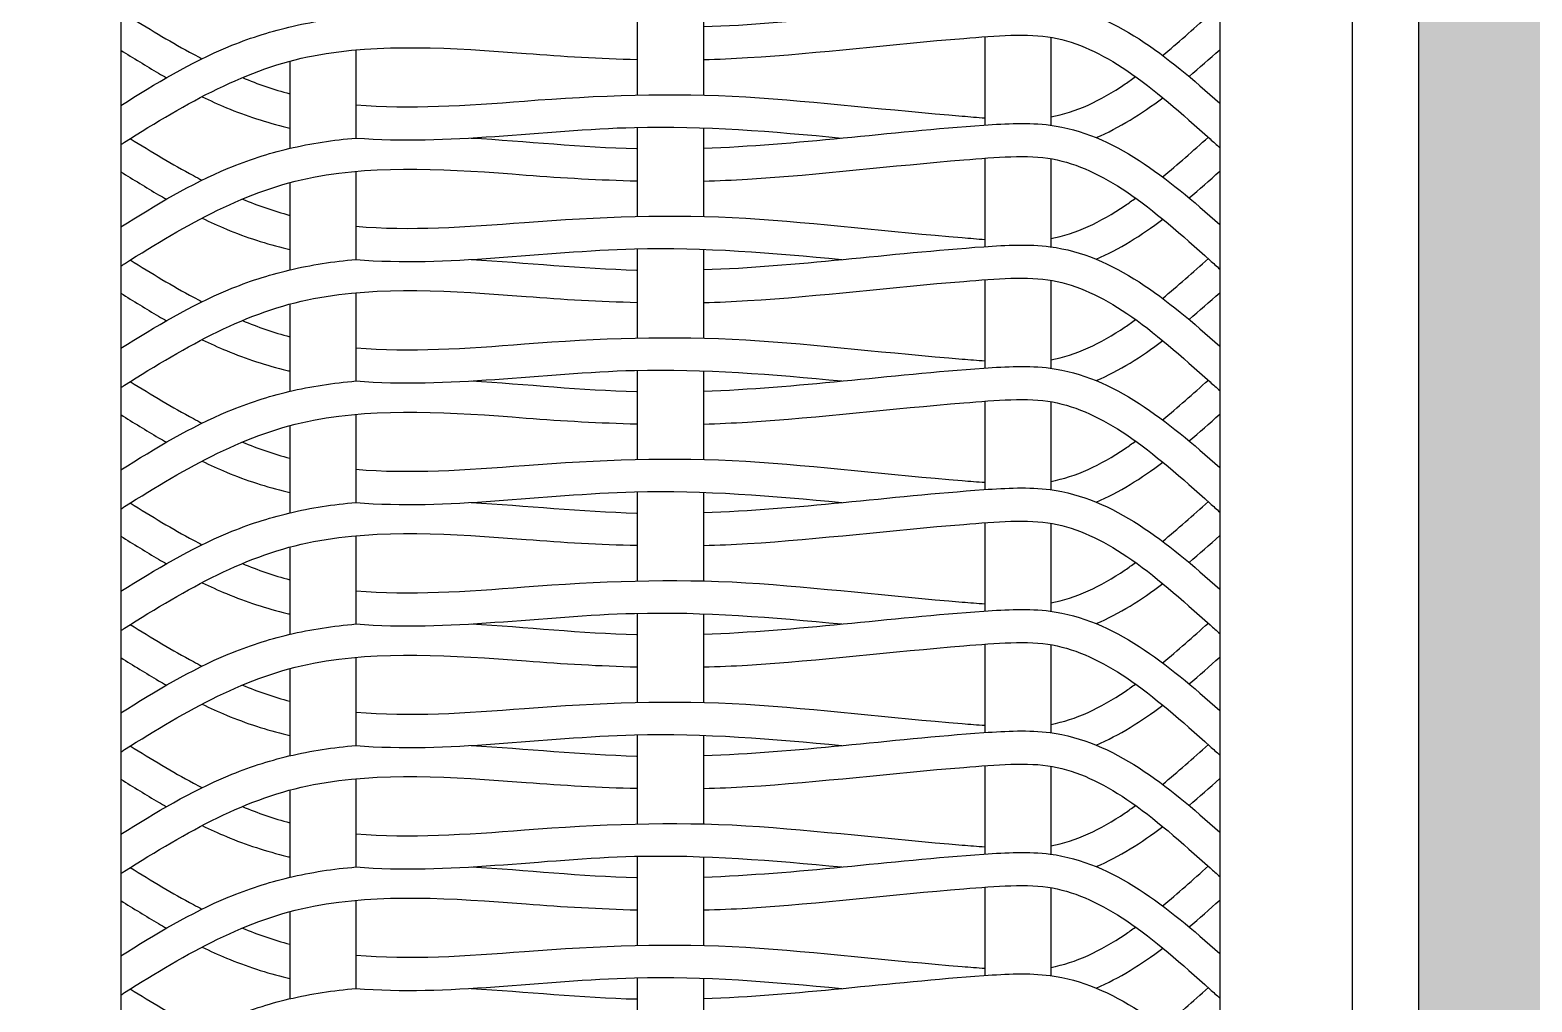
# Model space of a CAD drawing. Header units: millimetres. Extents: x 3409 to 3822, y 896 to 1108.
# Drawn here: x 3450.971 to 3452.105, y 1035.644 to 1036.378 of the extents above; entities that cross this region are included whole.
import ezdxf

# ---------------------------------------------------------------- set-up
doc = ezdxf.new("R2010")
doc.units = ezdxf.units.MM
doc.layers.add('a-epipla', color=8, linetype='Continuous')
doc.layers.add('toixoi_provolh', color=150, linetype='Continuous')

msp = doc.modelspace()

# ---------------------------------------------------------------- hatches: boundary and pattern name
at = {"layer": 'toixoi_provolh', "true_color": 0xa7a8aa}
h = msp.add_hatch(color=253, dxfattribs=at)
h.dxf.hatch_style = 1
h.paths.add_polyline_path([(3452.0192, 1038.0776), (3449.0192, 1038.0776), (3449.0192, 1037.6776), (3452.0192, 1037.6776)])
h.paths.add_polyline_path([(3449.0192, 1038.0776), (3448.6192, 1038.0776), (3448.6192, 1035.0776), (3449.0192, 1035.0776)])
h.paths.add_polyline_path([(3455.4192, 1038.0776), (3452.4192, 1038.0776), (3452.4192, 1037.6776), (3455.4192, 1037.6776)])
h.paths.add_polyline_path([(3452.4192, 1038.0776), (3452.0192, 1038.0776), (3452.0192, 1037.6776), (3452.0192, 1035.0776), (3452.4192, 1035.0776)])
h.paths.add_polyline_path([(3458.8192, 1038.0776), (3455.8192, 1038.0776), (3455.8192, 1037.6776), (3458.8192, 1037.6776)])
h.paths.add_polyline_path([(3455.8192, 1038.0776), (3455.4192, 1038.0776), (3455.4192, 1037.6776), (3455.4192, 1035.0776), (3455.8192, 1035.0776)])
h.paths.add_polyline_path([(3459.2192, 1038.0776), (3458.8192, 1038.0776), (3458.8192, 1037.6776), (3458.8192, 1035.0776), (3459.2192, 1035.0776)])

# ---------------------------------------------------------------- linework, layer by layer
at = {"layer": 'a-epipla'}
for p, q in [((3451.9692, 1037.6276), (3451.9692, 1035.1276)), ((3451.0392, 1037.5276), (3451.0392, 1035.0776)), ((3451.8692, 1037.5276), (3451.8692, 1035.0776)), ((3451.4292, 1036.3959), (3451.4292, 1036.3285)), ((3451.4792, 1036.3955), (3451.4792, 1036.3286)), ((3451.2167, 1036.3627), (3451.2167, 1036.296)), ((3451.6917, 1036.3726), (3451.6917, 1036.3058)), ((3451.7417, 1036.3722), (3451.7417, 1036.3057)), ((3451.1667, 1036.3541), (3451.1667, 1036.2883)), ((3451.4292, 1036.3042), (3451.4292, 1036.2368)), ((3451.4792, 1036.3037), (3451.4792, 1036.2368)), ((3451.2167, 1036.2709), (3451.2167, 1036.2043)), ((3451.6917, 1036.2808), (3451.6917, 1036.2141)), ((3451.7417, 1036.2804), (3451.7417, 1036.214)), ((3451.1667, 1036.2624), (3451.1667, 1036.1965)), ((3451.4292, 1036.2124), (3451.4292, 1036.1451)), ((3451.4792, 1036.212), (3451.4792, 1036.1451)), ((3451.6917, 1036.1891), (3451.6917, 1036.1224)), ((3451.7417, 1036.1887), (3451.7417, 1036.1222)), ((3451.1667, 1036.1706), (3451.1667, 1036.1048)), ((3451.2167, 1036.1792), (3451.2167, 1036.1126)), ((3451.4292, 1036.1207), (3451.4292, 1036.0533)), ((3451.4792, 1036.1203), (3451.4792, 1036.0533)), ((3451.6917, 1036.0973), (3451.6917, 1036.0306)), ((3451.7417, 1036.0969), (3451.7417, 1036.0305)), ((3451.1667, 1036.0789), (3451.1667, 1036.013)), ((3451.2167, 1036.0874), (3451.2167, 1036.0208)), ((3451.4292, 1036.0289), (3451.4292, 1035.9616)), ((3451.4792, 1036.0285), (3451.4792, 1035.9616)), ((3451.6917, 1036.0056), (3451.6917, 1035.9389)), ((3451.7417, 1036.0052), (3451.7417, 1035.9387)), ((3451.1667, 1035.9872), (3451.1667, 1035.9213)), ((3451.2167, 1035.9957), (3451.2167, 1035.9291)), ((3451.4292, 1035.9372), (3451.4292, 1035.8698)), ((3451.4792, 1035.9368), (3451.4792, 1035.8698)), ((3451.6917, 1035.9139), (3451.6917, 1035.8471)), ((3451.7417, 1035.9135), (3451.7417, 1035.847)), ((3451.2167, 1035.904), (3451.2167, 1035.8373)), ((3451.1667, 1035.8954), (3451.1667, 1035.8295)), ((3451.4292, 1035.8454), (3451.4292, 1035.7781)), ((3451.4792, 1035.845), (3451.4792, 1035.7781)), ((3451.6917, 1035.8221), (3451.6917, 1035.7554)), ((3451.7417, 1035.8217), (3451.7417, 1035.7553)), ((3451.2167, 1035.8122), (3451.2167, 1035.7456)), ((3451.1667, 1035.8037), (3451.1667, 1035.7378)), ((3451.4292, 1035.7537), (3451.4292, 1035.6863)), ((3451.4792, 1035.7533), (3451.4792, 1035.6864)), ((3451.6917, 1035.7304), (3451.6917, 1035.6636)), ((3451.7417, 1035.73), (3451.7417, 1035.6635)), ((3451.2167, 1035.7205), (3451.2167, 1035.6538)), ((3451.1667, 1035.7119), (3451.1667, 1035.6461)), ((3451.4292, 1035.6619), (3451.4292, 1035.5946)), ((3451.4792, 1035.6615), (3451.4792, 1035.5946))]:
    msp.add_line(p, q, dxfattribs=at)
for points, knots in [([(3451.4792, 1036.3802), (3451.5496, 1036.3826), (3451.6357, 1036.3948), (3451.7756, 1036.4024), (3451.8294, 1036.3578), (3451.8692, 1036.3224)], [0.4662693, 0.4662693, 0.4662693, 0.4662693, 0.6786549, 0.7286549, 0.877812, 0.877812, 0.877812, 0.877812]), ([(3451.0392, 1036.3207), (3451.0654, 1036.3372), (3451.1056, 1036.3615), (3451.167, 1036.3815), (3451.1997, 1036.3864), (3451.2167, 1036.3878)], [0.0125232, 0.0125232, 0.0125232, 0.0125232, 0.1049264, 0.1530593, 0.2047826, 0.2047826, 0.2047826, 0.2047826]), ([(3451.0463, 1036.3874), (3451.0623, 1036.3774), (3451.0781, 1036.3679), (3451.0939, 1036.3594), (3451.0961, 1036.3583), (3451.0983, 1036.3571), (3451.1004, 1036.356)], [0.00678697, 0.00678697, 0.00678697, 0.00678697, 0.06344334, 0.06344334, 0.06344334, 0.07121295, 0.07121295, 0.07121295, 0.07121295]), ([(3451.4792, 1036.3554), (3451.4904, 1036.3556), (3451.5015, 1036.3561), (3451.5677, 1036.3602), (3451.6217, 1036.367), (3451.7003, 1036.3733), (3451.724, 1036.3754), (3451.7617, 1036.3685), (3451.7801, 1036.3597), (3451.8196, 1036.3332), (3451.8404, 1036.3147), (3451.8619, 1036.2954), (3451.8643, 1036.2932), (3451.8667, 1036.291), (3451.8692, 1036.2888)], [0.4655013, 0.4655013, 0.4655013, 0.4655013, 0.498274, 0.498274, 0.6616991, 0.6616991, 0.7352337, 0.7352337, 0.8087683, 0.8087683, 0.8895351, 0.8895351, 0.8895351, 0.8986667, 0.8986667, 0.8986667, 0.8986667]), ([(3451.0392, 1036.2912), (3451.0401, 1036.2917), (3451.041, 1036.2923), (3451.0419, 1036.2929), (3451.0893, 1036.3229), (3451.1345, 1036.3487), (3451.2349, 1036.3678), (3451.289, 1036.3643), (3451.3729, 1036.3578), (3451.401, 1036.3561), (3451.4292, 1036.3554)], [-0.0032083, -0.0032083, -0.0032083, -0.0032083, 0, 0, 0, 0.1674245, 0.1674245, 0.3348489, 0.3348489, 0.4168796, 0.4168796, 0.4168796, 0.4168796]), ([(3451.0392, 1036.3624), (3451.0486, 1036.3565), (3451.0581, 1036.3506), (3451.0677, 1036.345), (3451.0697, 1036.3438), (3451.0716, 1036.3427), (3451.0736, 1036.3416)], [0.01406967, 0.01406967, 0.01406967, 0.01406967, 0.04740122, 0.04740122, 0.04740122, 0.05413463, 0.05413463, 0.05413463, 0.05413463]), ([(3451.7417, 1036.312), (3451.7605, 1036.3155), (3451.7789, 1036.3242), (3451.8003, 1036.3387), (3451.8029, 1036.3405), (3451.8056, 1036.3425)], [0.73539871, 0.73539871, 0.73539871, 0.73539871, 0.80876826, 0.80876826, 0.81911219, 0.81911219, 0.81911219, 0.81911219]), ([(3451.1005, 1036.3273), (3451.1066, 1036.3244), (3451.1273, 1036.3149), (3451.1498, 1036.3076), (3451.166, 1036.3038), (3451.1667, 1036.3036)], [0.08463791, 0.08463791, 0.08463791, 0.08463791, 0.10492637, 0.15305927, 0.15507122, 0.15507122, 0.15507122, 0.15507122]), ([(3451.2167, 1036.3212), (3451.2572, 1036.3177), (3451.2999, 1036.3206), (3451.3989, 1036.3283), (3451.4561, 1036.3306), (3451.5663, 1036.3237), (3451.6204, 1036.317), (3451.6804, 1036.3122), (3451.6861, 1036.3117), (3451.6917, 1036.3113)], [0.2038605, 0.2038605, 0.2038605, 0.2038605, 0.3348489, 0.3348489, 0.498274, 0.498274, 0.6616991, 0.6616991, 0.6790294, 0.6790294, 0.6790294, 0.6790294]), ([(3451.2167, 1036.2961), (3451.2858, 1036.2905), (3451.4108, 1036.3112), (3451.5316, 1036.3011), (3451.5838, 1036.296)], [0.2060573, 0.2060573, 0.2060573, 0.2060573, 0.4155593, 0.5729024, 0.5729024, 0.5729024, 0.5729024]), ([(3451.4792, 1036.2884), (3451.5496, 1036.2909), (3451.6357, 1036.3031), (3451.7756, 1036.3107), (3451.8294, 1036.2661), (3451.8692, 1036.2307)], [0.4662693, 0.4662693, 0.4662693, 0.4662693, 0.6786549, 0.7286549, 0.877812, 0.877812, 0.877812, 0.877812]), ([(3451.0392, 1036.229), (3451.0654, 1036.2455), (3451.1056, 1036.2698), (3451.167, 1036.2898), (3451.1997, 1036.2946), (3451.2167, 1036.2961)], [0.0125232, 0.0125232, 0.0125232, 0.0125232, 0.1049264, 0.1530593, 0.2047826, 0.2047826, 0.2047826, 0.2047826]), ([(3451.0463, 1036.2957), (3451.0623, 1036.2857), (3451.0781, 1036.2762), (3451.0939, 1036.2677), (3451.0961, 1036.2665), (3451.0983, 1036.2654), (3451.1004, 1036.2642)], [0.00678697, 0.00678697, 0.00678697, 0.00678697, 0.06344334, 0.06344334, 0.06344334, 0.07121295, 0.07121295, 0.07121295, 0.07121295]), ([(3451.3037, 1036.2961), (3451.3453, 1036.2937), (3451.3874, 1036.2891), (3451.429, 1036.2881), (3451.4292, 1036.2881)], [0.2917847, 0.2917847, 0.2917847, 0.2917847, 0.4155593, 0.4161946, 0.4161946, 0.4161946, 0.4161946]), ([(3451.4792, 1036.2636), (3451.4904, 1036.2639), (3451.5015, 1036.2643), (3451.5677, 1036.2685), (3451.6217, 1036.2752), (3451.7003, 1036.2816), (3451.724, 1036.2837), (3451.7617, 1036.2768), (3451.7801, 1036.268), (3451.8196, 1036.2414), (3451.8404, 1036.2229), (3451.8619, 1036.2037), (3451.8643, 1036.2015), (3451.8667, 1036.1993), (3451.8692, 1036.1971)], [0.4655013, 0.4655013, 0.4655013, 0.4655013, 0.498274, 0.498274, 0.6616991, 0.6616991, 0.7352337, 0.7352337, 0.8087683, 0.8087683, 0.8895351, 0.8895351, 0.8895351, 0.8986667, 0.8986667, 0.8986667, 0.8986667]), ([(3451.0392, 1036.1994), (3451.0401, 1036.2), (3451.041, 1036.2006), (3451.0419, 1036.2012), (3451.0893, 1036.2311), (3451.1345, 1036.257), (3451.2349, 1036.2761), (3451.289, 1036.2725), (3451.3729, 1036.266), (3451.401, 1036.2644), (3451.4292, 1036.2637)], [-0.0032083, -0.0032083, -0.0032083, -0.0032083, 0, 0, 0, 0.1674245, 0.1674245, 0.3348489, 0.3348489, 0.4168796, 0.4168796, 0.4168796, 0.4168796]), ([(3451.0392, 1036.2706), (3451.0486, 1036.2647), (3451.0581, 1036.2588), (3451.0677, 1036.2532), (3451.0697, 1036.2521), (3451.0716, 1036.251), (3451.0736, 1036.2499)], [0.01406967, 0.01406967, 0.01406967, 0.01406967, 0.04740122, 0.04740122, 0.04740122, 0.05413463, 0.05413463, 0.05413463, 0.05413463]), ([(3451.7417, 1036.2203), (3451.7605, 1036.2237), (3451.7789, 1036.2325), (3451.8003, 1036.2469), (3451.8029, 1036.2488), (3451.8056, 1036.2507)], [0.73539871, 0.73539871, 0.73539871, 0.73539871, 0.80876826, 0.80876826, 0.81911219, 0.81911219, 0.81911219, 0.81911219]), ([(3451.2167, 1036.2294), (3451.2572, 1036.226), (3451.2999, 1036.2289), (3451.3989, 1036.2366), (3451.4561, 1036.2389), (3451.5663, 1036.232), (3451.6204, 1036.2253), (3451.6804, 1036.2204), (3451.6861, 1036.2199), (3451.6917, 1036.2195)], [0.2038605, 0.2038605, 0.2038605, 0.2038605, 0.3348489, 0.3348489, 0.498274, 0.498274, 0.6616991, 0.6616991, 0.6790294, 0.6790294, 0.6790294, 0.6790294]), ([(3451.1005, 1036.2356), (3451.1066, 1036.2326), (3451.1273, 1036.2232), (3451.1498, 1036.2159), (3451.166, 1036.2121), (3451.1667, 1036.2119)], [0.08463791, 0.08463791, 0.08463791, 0.08463791, 0.10492637, 0.15305927, 0.15507122, 0.15507122, 0.15507122, 0.15507122]), ([(3451.4792, 1036.1967), (3451.5496, 1036.1991), (3451.6357, 1036.2113), (3451.7756, 1036.2189), (3451.8294, 1036.1743), (3451.8692, 1036.1389)], [0.4662693, 0.4662693, 0.4662693, 0.4662693, 0.6786549, 0.7286549, 0.877812, 0.877812, 0.877812, 0.877812]), ([(3451.0392, 1036.1373), (3451.0654, 1036.1537), (3451.1056, 1036.178), (3451.167, 1036.198), (3451.1997, 1036.2029), (3451.2167, 1036.2043)], [0.0125232, 0.0125232, 0.0125232, 0.0125232, 0.1049264, 0.1530593, 0.2047826, 0.2047826, 0.2047826, 0.2047826]), ([(3451.0463, 1036.204), (3451.0623, 1036.1939), (3451.0781, 1036.1844), (3451.0939, 1036.1759), (3451.0961, 1036.1748), (3451.0983, 1036.1736), (3451.1004, 1036.1725)], [0.00678697, 0.00678697, 0.00678697, 0.00678697, 0.06344334, 0.06344334, 0.06344334, 0.07121295, 0.07121295, 0.07121295, 0.07121295]), ([(3451.2167, 1036.2043), (3451.2858, 1036.1987), (3451.4108, 1036.2195), (3451.5316, 1036.2094), (3451.5838, 1036.2043)], [0.2060573, 0.2060573, 0.2060573, 0.2060573, 0.4155593, 0.5729024, 0.5729024, 0.5729024, 0.5729024]), ([(3451.3037, 1036.2044), (3451.3453, 1036.202), (3451.3874, 1036.1974), (3451.429, 1036.1964), (3451.4292, 1036.1964)], [0.2917847, 0.2917847, 0.2917847, 0.2917847, 0.4155593, 0.4161946, 0.4161946, 0.4161946, 0.4161946]), ([(3451.4792, 1036.1719), (3451.4904, 1036.1721), (3451.5015, 1036.1726), (3451.5677, 1036.1767), (3451.6217, 1036.1835), (3451.7003, 1036.1898), (3451.724, 1036.1919), (3451.7617, 1036.185), (3451.7801, 1036.1763), (3451.8196, 1036.1497), (3451.8404, 1036.1312), (3451.8619, 1036.1119), (3451.8643, 1036.1097), (3451.8667, 1036.1076), (3451.8692, 1036.1054)], [0.4655013, 0.4655013, 0.4655013, 0.4655013, 0.498274, 0.498274, 0.6616991, 0.6616991, 0.7352337, 0.7352337, 0.8087683, 0.8087683, 0.8895351, 0.8895351, 0.8895351, 0.8986667, 0.8986667, 0.8986667, 0.8986667]), ([(3451.0392, 1036.1077), (3451.0401, 1036.1083), (3451.041, 1036.1088), (3451.0419, 1036.1094), (3451.0893, 1036.1394), (3451.1345, 1036.1653), (3451.2349, 1036.1844), (3451.289, 1036.1808), (3451.3729, 1036.1743), (3451.401, 1036.1726), (3451.4292, 1036.172)], [-0.0032083, -0.0032083, -0.0032083, -0.0032083, 0, 0, 0, 0.1674245, 0.1674245, 0.3348489, 0.3348489, 0.4168796, 0.4168796, 0.4168796, 0.4168796]), ([(3451.0392, 1036.1789), (3451.0486, 1036.173), (3451.0581, 1036.1671), (3451.0677, 1036.1615), (3451.0697, 1036.1604), (3451.0716, 1036.1592), (3451.0736, 1036.1581)], [0.01406967, 0.01406967, 0.01406967, 0.01406967, 0.04740122, 0.04740122, 0.04740122, 0.05413463, 0.05413463, 0.05413463, 0.05413463]), ([(3451.7417, 1036.1285), (3451.7605, 1036.132), (3451.7789, 1036.1408), (3451.8003, 1036.1552), (3451.8029, 1036.157), (3451.8056, 1036.159)], [0.73539871, 0.73539871, 0.73539871, 0.73539871, 0.80876826, 0.80876826, 0.81911219, 0.81911219, 0.81911219, 0.81911219]), ([(3451.2167, 1036.1377), (3451.2572, 1036.1342), (3451.2999, 1036.1372), (3451.3989, 1036.1448), (3451.4561, 1036.1471), (3451.5663, 1036.1402), (3451.6204, 1036.1335), (3451.6804, 1036.1287), (3451.6861, 1036.1282), (3451.6917, 1036.1278)], [0.2038605, 0.2038605, 0.2038605, 0.2038605, 0.3348489, 0.3348489, 0.498274, 0.498274, 0.6616991, 0.6616991, 0.6790294, 0.6790294, 0.6790294, 0.6790294]), ([(3451.1005, 1036.1438), (3451.1066, 1036.1409), (3451.1273, 1036.1315), (3451.1498, 1036.1241), (3451.166, 1036.1203), (3451.1667, 1036.1202)], [0.08463791, 0.08463791, 0.08463791, 0.08463791, 0.10492637, 0.15305927, 0.15507122, 0.15507122, 0.15507122, 0.15507122]), ([(3451.4792, 1036.1049), (3451.5496, 1036.1074), (3451.6357, 1036.1196), (3451.7756, 1036.1272), (3451.8294, 1036.0826), (3451.8692, 1036.0472)], [0.4662693, 0.4662693, 0.4662693, 0.4662693, 0.6786549, 0.7286549, 0.877812, 0.877812, 0.877812, 0.877812]), ([(3451.0392, 1036.0455), (3451.0654, 1036.062), (3451.1056, 1036.0863), (3451.167, 1036.1063), (3451.1997, 1036.1111), (3451.2167, 1036.1126)], [0.0125232, 0.0125232, 0.0125232, 0.0125232, 0.1049264, 0.1530593, 0.2047826, 0.2047826, 0.2047826, 0.2047826]), ([(3451.0463, 1036.1122), (3451.0623, 1036.1022), (3451.0781, 1036.0927), (3451.0939, 1036.0842), (3451.0961, 1036.083), (3451.0983, 1036.0819), (3451.1004, 1036.0808)], [0.00678697, 0.00678697, 0.00678697, 0.00678697, 0.06344334, 0.06344334, 0.06344334, 0.07121295, 0.07121295, 0.07121295, 0.07121295]), ([(3451.2167, 1036.1126), (3451.2858, 1036.107), (3451.4108, 1036.1277), (3451.5316, 1036.1176), (3451.5838, 1036.1126)], [0.2060573, 0.2060573, 0.2060573, 0.2060573, 0.4155593, 0.5729024, 0.5729024, 0.5729024, 0.5729024]), ([(3451.3037, 1036.1127), (3451.3453, 1036.1102), (3451.3874, 1036.1057), (3451.429, 1036.1046), (3451.4292, 1036.1046)], [0.2917847, 0.2917847, 0.2917847, 0.2917847, 0.4155593, 0.4161946, 0.4161946, 0.4161946, 0.4161946]), ([(3451.0392, 1036.0159), (3451.0401, 1036.0165), (3451.041, 1036.0171), (3451.0419, 1036.0177), (3451.0893, 1036.0476), (3451.1345, 1036.0735), (3451.2349, 1036.0926), (3451.289, 1036.089), (3451.3729, 1036.0825), (3451.401, 1036.0809), (3451.4292, 1036.0802)], [-0.0032083, -0.0032083, -0.0032083, -0.0032083, 0, 0, 0, 0.1674245, 0.1674245, 0.3348489, 0.3348489, 0.4168796, 0.4168796, 0.4168796, 0.4168796]), ([(3451.4792, 1036.0801), (3451.4904, 1036.0804), (3451.5015, 1036.0809), (3451.5677, 1036.085), (3451.6217, 1036.0917), (3451.7003, 1036.0981), (3451.724, 1036.1002), (3451.7617, 1036.0933), (3451.7801, 1036.0845), (3451.8196, 1036.0579), (3451.8404, 1036.0394), (3451.8619, 1036.0202), (3451.8643, 1036.018), (3451.8667, 1036.0158), (3451.8692, 1036.0136)], [0.4655013, 0.4655013, 0.4655013, 0.4655013, 0.498274, 0.498274, 0.6616991, 0.6616991, 0.7352337, 0.7352337, 0.8087683, 0.8087683, 0.8895351, 0.8895351, 0.8895351, 0.8986667, 0.8986667, 0.8986667, 0.8986667]), ([(3451.0392, 1036.0872), (3451.0486, 1036.0812), (3451.0581, 1036.0754), (3451.0677, 1036.0697), (3451.0697, 1036.0686), (3451.0716, 1036.0675), (3451.0736, 1036.0664)], [0.01406967, 0.01406967, 0.01406967, 0.01406967, 0.04740122, 0.04740122, 0.04740122, 0.05413463, 0.05413463, 0.05413463, 0.05413463]), ([(3451.7417, 1036.0368), (3451.7605, 1036.0403), (3451.7789, 1036.049), (3451.8003, 1036.0634), (3451.8029, 1036.0653), (3451.8056, 1036.0672)], [0.73539871, 0.73539871, 0.73539871, 0.73539871, 0.80876826, 0.80876826, 0.81911219, 0.81911219, 0.81911219, 0.81911219]), ([(3451.2167, 1036.0459), (3451.2572, 1036.0425), (3451.2999, 1036.0454), (3451.3989, 1036.0531), (3451.4561, 1036.0554), (3451.5663, 1036.0485), (3451.6204, 1036.0418), (3451.6804, 1036.0369), (3451.6861, 1036.0365), (3451.6917, 1036.0361)], [0.2038605, 0.2038605, 0.2038605, 0.2038605, 0.3348489, 0.3348489, 0.498274, 0.498274, 0.6616991, 0.6616991, 0.6790294, 0.6790294, 0.6790294, 0.6790294]), ([(3451.1005, 1036.0521), (3451.1066, 1036.0491), (3451.1273, 1036.0397), (3451.1498, 1036.0324), (3451.166, 1036.0286), (3451.1667, 1036.0284)], [0.08463791, 0.08463791, 0.08463791, 0.08463791, 0.10492637, 0.15305927, 0.15507122, 0.15507122, 0.15507122, 0.15507122]), ([(3451.4792, 1036.0132), (3451.5496, 1036.0156), (3451.6357, 1036.0278), (3451.7756, 1036.0355), (3451.8294, 1035.9908), (3451.8692, 1035.9554)], [0.4662693, 0.4662693, 0.4662693, 0.4662693, 0.6786549, 0.7286549, 0.877812, 0.877812, 0.877812, 0.877812]), ([(3451.2167, 1036.0208), (3451.2858, 1036.0152), (3451.4108, 1036.036), (3451.5316, 1036.0259), (3451.5838, 1036.0208)], [0.2060573, 0.2060573, 0.2060573, 0.2060573, 0.4155593, 0.5729024, 0.5729024, 0.5729024, 0.5729024]), ([(3451.0392, 1035.9538), (3451.0654, 1035.9702), (3451.1056, 1035.9945), (3451.167, 1036.0145), (3451.1997, 1036.0194), (3451.2167, 1036.0208)], [0.0125232, 0.0125232, 0.0125232, 0.0125232, 0.1049264, 0.1530593, 0.2047826, 0.2047826, 0.2047826, 0.2047826]), ([(3451.0463, 1036.0205), (3451.0623, 1036.0104), (3451.0781, 1036.0009), (3451.0939, 1035.9924), (3451.0961, 1035.9913), (3451.0983, 1035.9901), (3451.1004, 1035.989)], [0.00678697, 0.00678697, 0.00678697, 0.00678697, 0.06344334, 0.06344334, 0.06344334, 0.07121295, 0.07121295, 0.07121295, 0.07121295]), ([(3451.3037, 1036.0209), (3451.3453, 1036.0185), (3451.3874, 1036.0139), (3451.429, 1036.0129), (3451.4292, 1036.0129)], [0.2917847, 0.2917847, 0.2917847, 0.2917847, 0.4155593, 0.4161946, 0.4161946, 0.4161946, 0.4161946]), ([(3451.0392, 1035.9242), (3451.0401, 1035.9248), (3451.041, 1035.9253), (3451.0419, 1035.9259), (3451.0893, 1035.9559), (3451.1345, 1035.9818), (3451.2349, 1036.0009), (3451.289, 1035.9973), (3451.3729, 1035.9908), (3451.401, 1035.9891), (3451.4292, 1035.9885)], [-0.0032083, -0.0032083, -0.0032083, -0.0032083, 0, 0, 0, 0.1674245, 0.1674245, 0.3348489, 0.3348489, 0.4168796, 0.4168796, 0.4168796, 0.4168796]), ([(3451.4792, 1035.9884), (3451.4904, 1035.9887), (3451.5015, 1035.9891), (3451.5677, 1035.9933), (3451.6217, 1036), (3451.7003, 1036.0063), (3451.724, 1036.0084), (3451.7617, 1036.0015), (3451.7801, 1035.9928), (3451.8196, 1035.9662), (3451.8404, 1035.9477), (3451.8619, 1035.9284), (3451.8643, 1035.9263), (3451.8667, 1035.9241), (3451.8692, 1035.9219)], [0.4655013, 0.4655013, 0.4655013, 0.4655013, 0.498274, 0.498274, 0.6616991, 0.6616991, 0.7352337, 0.7352337, 0.8087683, 0.8087683, 0.8895351, 0.8895351, 0.8895351, 0.8986667, 0.8986667, 0.8986667, 0.8986667]), ([(3451.0392, 1035.9954), (3451.0486, 1035.9895), (3451.0581, 1035.9836), (3451.0677, 1035.978), (3451.0697, 1035.9769), (3451.0716, 1035.9757), (3451.0736, 1035.9746)], [0.01406967, 0.01406967, 0.01406967, 0.01406967, 0.04740122, 0.04740122, 0.04740122, 0.05413463, 0.05413463, 0.05413463, 0.05413463]), ([(3451.7417, 1035.945), (3451.7605, 1035.9485), (3451.7789, 1035.9573), (3451.8003, 1035.9717), (3451.8029, 1035.9736), (3451.8056, 1035.9755)], [0.73539871, 0.73539871, 0.73539871, 0.73539871, 0.80876826, 0.80876826, 0.81911219, 0.81911219, 0.81911219, 0.81911219]), ([(3451.1005, 1035.9603), (3451.1066, 1035.9574), (3451.1273, 1035.948), (3451.1498, 1035.9406), (3451.166, 1035.9368), (3451.1667, 1035.9367)], [0.08463791, 0.08463791, 0.08463791, 0.08463791, 0.10492637, 0.15305927, 0.15507122, 0.15507122, 0.15507122, 0.15507122]), ([(3451.2167, 1035.9542), (3451.2572, 1035.9507), (3451.2999, 1035.9537), (3451.3989, 1035.9613), (3451.4561, 1035.9637), (3451.5663, 1035.9568), (3451.6204, 1035.95), (3451.6804, 1035.9452), (3451.6861, 1035.9447), (3451.6917, 1035.9443)], [0.2038605, 0.2038605, 0.2038605, 0.2038605, 0.3348489, 0.3348489, 0.498274, 0.498274, 0.6616991, 0.6616991, 0.6790294, 0.6790294, 0.6790294, 0.6790294]), ([(3451.2167, 1035.9291), (3451.2858, 1035.9235), (3451.4108, 1035.9443), (3451.5316, 1035.9341), (3451.5838, 1035.9291)], [0.2060573, 0.2060573, 0.2060573, 0.2060573, 0.4155593, 0.5729024, 0.5729024, 0.5729024, 0.5729024]), ([(3451.4792, 1035.9214), (3451.5496, 1035.9239), (3451.6357, 1035.9361), (3451.7756, 1035.9437), (3451.8294, 1035.8991), (3451.8692, 1035.8637)], [0.4662693, 0.4662693, 0.4662693, 0.4662693, 0.6786549, 0.7286549, 0.877812, 0.877812, 0.877812, 0.877812]), ([(3451.0392, 1035.862), (3451.0654, 1035.8785), (3451.1056, 1035.9028), (3451.167, 1035.9228), (3451.1997, 1035.9276), (3451.2167, 1035.9291)], [0.0125232, 0.0125232, 0.0125232, 0.0125232, 0.1049264, 0.1530593, 0.2047826, 0.2047826, 0.2047826, 0.2047826]), ([(3451.0463, 1035.9287), (3451.0623, 1035.9187), (3451.0781, 1035.9092), (3451.0939, 1035.9007), (3451.0961, 1035.8995), (3451.0983, 1035.8984), (3451.1004, 1035.8973)], [0.00678697, 0.00678697, 0.00678697, 0.00678697, 0.06344334, 0.06344334, 0.06344334, 0.07121295, 0.07121295, 0.07121295, 0.07121295]), ([(3451.3037, 1035.9292), (3451.3453, 1035.9268), (3451.3874, 1035.9222), (3451.429, 1035.9211), (3451.4292, 1035.9211)], [0.2917847, 0.2917847, 0.2917847, 0.2917847, 0.4155593, 0.4161946, 0.4161946, 0.4161946, 0.4161946]), ([(3451.0392, 1035.8325), (3451.0401, 1035.833), (3451.041, 1035.8336), (3451.0419, 1035.8342), (3451.0893, 1035.8641), (3451.1345, 1035.89), (3451.2349, 1035.9091), (3451.289, 1035.9055), (3451.3729, 1035.8991), (3451.401, 1035.8974), (3451.4292, 1035.8967)], [-0.0032083, -0.0032083, -0.0032083, -0.0032083, 0, 0, 0, 0.1674245, 0.1674245, 0.3348489, 0.3348489, 0.4168796, 0.4168796, 0.4168796, 0.4168796]), ([(3451.4792, 1035.8967), (3451.4904, 1035.8969), (3451.5015, 1035.8974), (3451.5677, 1035.9015), (3451.6217, 1035.9082), (3451.7003, 1035.9146), (3451.724, 1035.9167), (3451.7617, 1035.9098), (3451.7801, 1035.901), (3451.8196, 1035.8744), (3451.8404, 1035.8559), (3451.8619, 1035.8367), (3451.8643, 1035.8345), (3451.8667, 1035.8323), (3451.8692, 1035.8301)], [0.4655013, 0.4655013, 0.4655013, 0.4655013, 0.498274, 0.498274, 0.6616991, 0.6616991, 0.7352337, 0.7352337, 0.8087683, 0.8087683, 0.8895351, 0.8895351, 0.8895351, 0.8986667, 0.8986667, 0.8986667, 0.8986667]), ([(3451.0392, 1035.9037), (3451.0486, 1035.8977), (3451.0581, 1035.8919), (3451.0677, 1035.8863), (3451.0697, 1035.8851), (3451.0716, 1035.884), (3451.0736, 1035.8829)], [0.01406967, 0.01406967, 0.01406967, 0.01406967, 0.04740122, 0.04740122, 0.04740122, 0.05413463, 0.05413463, 0.05413463, 0.05413463]), ([(3451.7417, 1035.8533), (3451.7605, 1035.8568), (3451.7789, 1035.8655), (3451.8003, 1035.88), (3451.8029, 1035.8818), (3451.8056, 1035.8837)], [0.73539871, 0.73539871, 0.73539871, 0.73539871, 0.80876826, 0.80876826, 0.81911219, 0.81911219, 0.81911219, 0.81911219]), ([(3451.1005, 1035.8686), (3451.1066, 1035.8656), (3451.1273, 1035.8562), (3451.1498, 1035.8489), (3451.166, 1035.8451), (3451.1667, 1035.8449)], [0.08463791, 0.08463791, 0.08463791, 0.08463791, 0.10492637, 0.15305927, 0.15507122, 0.15507122, 0.15507122, 0.15507122]), ([(3451.2167, 1035.8625), (3451.2572, 1035.859), (3451.2999, 1035.8619), (3451.3989, 1035.8696), (3451.4561, 1035.8719), (3451.5663, 1035.865), (3451.6204, 1035.8583), (3451.6804, 1035.8534), (3451.6861, 1035.853), (3451.6917, 1035.8526)], [0.2038605, 0.2038605, 0.2038605, 0.2038605, 0.3348489, 0.3348489, 0.498274, 0.498274, 0.6616991, 0.6616991, 0.6790294, 0.6790294, 0.6790294, 0.6790294]), ([(3451.2167, 1035.8373), (3451.2858, 1035.8317), (3451.4108, 1035.8525), (3451.5316, 1035.8424), (3451.5838, 1035.8373)], [0.2060573, 0.2060573, 0.2060573, 0.2060573, 0.4155593, 0.5729024, 0.5729024, 0.5729024, 0.5729024]), ([(3451.4792, 1035.8297), (3451.5496, 1035.8321), (3451.6357, 1035.8443), (3451.7756, 1035.852), (3451.8294, 1035.8073), (3451.8692, 1035.7719)], [0.4662693, 0.4662693, 0.4662693, 0.4662693, 0.6786549, 0.7286549, 0.877812, 0.877812, 0.877812, 0.877812]), ([(3451.0392, 1035.7703), (3451.0654, 1035.7868), (3451.1056, 1035.811), (3451.167, 1035.8311), (3451.1997, 1035.8359), (3451.2167, 1035.8373)], [0.0125232, 0.0125232, 0.0125232, 0.0125232, 0.1049264, 0.1530593, 0.2047826, 0.2047826, 0.2047826, 0.2047826]), ([(3451.0463, 1035.837), (3451.0623, 1035.827), (3451.0781, 1035.8175), (3451.0939, 1035.809), (3451.0961, 1035.8078), (3451.0983, 1035.8067), (3451.1004, 1035.8055)], [0.00678697, 0.00678697, 0.00678697, 0.00678697, 0.06344334, 0.06344334, 0.06344334, 0.07121295, 0.07121295, 0.07121295, 0.07121295]), ([(3451.3037, 1035.8374), (3451.3453, 1035.835), (3451.3874, 1035.8304), (3451.429, 1035.8294), (3451.4292, 1035.8294)], [0.2917847, 0.2917847, 0.2917847, 0.2917847, 0.4155593, 0.4161946, 0.4161946, 0.4161946, 0.4161946]), ([(3451.0392, 1035.7407), (3451.0401, 1035.7413), (3451.041, 1035.7419), (3451.0419, 1035.7424), (3451.0893, 1035.7724), (3451.1345, 1035.7983), (3451.2349, 1035.8174), (3451.289, 1035.8138), (3451.3729, 1035.8073), (3451.401, 1035.8057), (3451.4292, 1035.805)], [-0.0032083, -0.0032083, -0.0032083, -0.0032083, 0, 0, 0, 0.1674245, 0.1674245, 0.3348489, 0.3348489, 0.4168796, 0.4168796, 0.4168796, 0.4168796]), ([(3451.4792, 1035.8049), (3451.4904, 1035.8052), (3451.5015, 1035.8056), (3451.5677, 1035.8098), (3451.6217, 1035.8165), (3451.7003, 1035.8228), (3451.724, 1035.8249), (3451.7617, 1035.8181), (3451.7801, 1035.8093), (3451.8196, 1035.7827), (3451.8404, 1035.7642), (3451.8619, 1035.7449), (3451.8643, 1035.7428), (3451.8667, 1035.7406), (3451.8692, 1035.7384)], [0.4655013, 0.4655013, 0.4655013, 0.4655013, 0.498274, 0.498274, 0.6616991, 0.6616991, 0.7352337, 0.7352337, 0.8087683, 0.8087683, 0.8895351, 0.8895351, 0.8895351, 0.8986667, 0.8986667, 0.8986667, 0.8986667]), ([(3451.0392, 1035.8119), (3451.0486, 1035.806), (3451.0581, 1035.8001), (3451.0677, 1035.7945), (3451.0697, 1035.7934), (3451.0716, 1035.7923), (3451.0736, 1035.7911)], [0.01406967, 0.01406967, 0.01406967, 0.01406967, 0.04740122, 0.04740122, 0.04740122, 0.05413463, 0.05413463, 0.05413463, 0.05413463]), ([(3451.7417, 1035.7616), (3451.7605, 1035.765), (3451.7789, 1035.7738), (3451.8003, 1035.7882), (3451.8029, 1035.7901), (3451.8056, 1035.792)], [0.73539871, 0.73539871, 0.73539871, 0.73539871, 0.80876826, 0.80876826, 0.81911219, 0.81911219, 0.81911219, 0.81911219]), ([(3451.1005, 1035.7769), (3451.1066, 1035.7739), (3451.1273, 1035.7645), (3451.1498, 1035.7572), (3451.166, 1035.7533), (3451.1667, 1035.7532)], [0.08463791, 0.08463791, 0.08463791, 0.08463791, 0.10492637, 0.15305927, 0.15507122, 0.15507122, 0.15507122, 0.15507122]), ([(3451.2167, 1035.7707), (3451.2572, 1035.7673), (3451.2999, 1035.7702), (3451.3989, 1035.7778), (3451.4561, 1035.7802), (3451.5663, 1035.7733), (3451.6204, 1035.7665), (3451.6804, 1035.7617), (3451.6861, 1035.7612), (3451.6917, 1035.7608)], [0.2038605, 0.2038605, 0.2038605, 0.2038605, 0.3348489, 0.3348489, 0.498274, 0.498274, 0.6616991, 0.6616991, 0.6790294, 0.6790294, 0.6790294, 0.6790294]), ([(3451.2167, 1035.7456), (3451.2858, 1035.74), (3451.4108, 1035.7608), (3451.5316, 1035.7506), (3451.5838, 1035.7456)], [0.2060573, 0.2060573, 0.2060573, 0.2060573, 0.4155593, 0.5729024, 0.5729024, 0.5729024, 0.5729024]), ([(3451.4792, 1035.738), (3451.5496, 1035.7404), (3451.6357, 1035.7526), (3451.7756, 1035.7602), (3451.8294, 1035.7156), (3451.8692, 1035.6802)], [0.4662693, 0.4662693, 0.4662693, 0.4662693, 0.6786549, 0.7286549, 0.877812, 0.877812, 0.877812, 0.877812]), ([(3451.0392, 1035.6785), (3451.0654, 1035.695), (3451.1056, 1035.7193), (3451.167, 1035.7393), (3451.1997, 1035.7442), (3451.2167, 1035.7456)], [0.0125232, 0.0125232, 0.0125232, 0.0125232, 0.1049264, 0.1530593, 0.2047826, 0.2047826, 0.2047826, 0.2047826]), ([(3451.0463, 1035.7452), (3451.0623, 1035.7352), (3451.0781, 1035.7257), (3451.0939, 1035.7172), (3451.0961, 1035.7161), (3451.0983, 1035.7149), (3451.1004, 1035.7138)], [0.00678697, 0.00678697, 0.00678697, 0.00678697, 0.06344334, 0.06344334, 0.06344334, 0.07121295, 0.07121295, 0.07121295, 0.07121295]), ([(3451.3037, 1035.7457), (3451.3453, 1035.7433), (3451.3874, 1035.7387), (3451.429, 1035.7376), (3451.4292, 1035.7376)], [0.2917847, 0.2917847, 0.2917847, 0.2917847, 0.4155593, 0.4161946, 0.4161946, 0.4161946, 0.4161946]), ([(3451.4792, 1035.7132), (3451.4904, 1035.7134), (3451.5015, 1035.7139), (3451.5677, 1035.718), (3451.6217, 1035.7248), (3451.7003, 1035.7311), (3451.724, 1035.7332), (3451.7617, 1035.7263), (3451.7801, 1035.7175), (3451.8196, 1035.6909), (3451.8404, 1035.6725), (3451.8619, 1035.6532), (3451.8643, 1035.651), (3451.8667, 1035.6488), (3451.8692, 1035.6466)], [0.4655013, 0.4655013, 0.4655013, 0.4655013, 0.498274, 0.498274, 0.6616991, 0.6616991, 0.7352337, 0.7352337, 0.8087683, 0.8087683, 0.8895351, 0.8895351, 0.8895351, 0.8986667, 0.8986667, 0.8986667, 0.8986667]), ([(3451.0392, 1035.649), (3451.0401, 1035.6495), (3451.041, 1035.6501), (3451.0419, 1035.6507), (3451.0893, 1035.6807), (3451.1345, 1035.7065), (3451.2349, 1035.7256), (3451.289, 1035.7221), (3451.3729, 1035.7156), (3451.401, 1035.7139), (3451.4292, 1035.7132)], [-0.0032083, -0.0032083, -0.0032083, -0.0032083, 0, 0, 0, 0.1674245, 0.1674245, 0.3348489, 0.3348489, 0.4168796, 0.4168796, 0.4168796, 0.4168796]), ([(3451.0392, 1035.7202), (3451.0486, 1035.7143), (3451.0581, 1035.7084), (3451.0677, 1035.7028), (3451.0697, 1035.7016), (3451.0716, 1035.7005), (3451.0736, 1035.6994)], [0.01406967, 0.01406967, 0.01406967, 0.01406967, 0.04740122, 0.04740122, 0.04740122, 0.05413463, 0.05413463, 0.05413463, 0.05413463]), ([(3451.7417, 1035.6698), (3451.7605, 1035.6733), (3451.7789, 1035.682), (3451.8003, 1035.6965), (3451.8029, 1035.6983), (3451.8056, 1035.7002)], [0.73539871, 0.73539871, 0.73539871, 0.73539871, 0.80876826, 0.80876826, 0.81911219, 0.81911219, 0.81911219, 0.81911219]), ([(3451.1005, 1035.6851), (3451.1066, 1035.6822), (3451.1273, 1035.6727), (3451.1498, 1035.6654), (3451.166, 1035.6616), (3451.1667, 1035.6614)], [0.08463791, 0.08463791, 0.08463791, 0.08463791, 0.10492637, 0.15305927, 0.15507122, 0.15507122, 0.15507122, 0.15507122]), ([(3451.2167, 1035.679), (3451.2572, 1035.6755), (3451.2999, 1035.6784), (3451.3989, 1035.6861), (3451.4561, 1035.6884), (3451.5663, 1035.6815), (3451.6204, 1035.6748), (3451.6804, 1035.67), (3451.6861, 1035.6695), (3451.6917, 1035.6691)], [0.2038605, 0.2038605, 0.2038605, 0.2038605, 0.3348489, 0.3348489, 0.498274, 0.498274, 0.6616991, 0.6616991, 0.6790294, 0.6790294, 0.6790294, 0.6790294]), ([(3451.2167, 1035.6539), (3451.2858, 1035.6483), (3451.4108, 1035.669), (3451.5316, 1035.6589), (3451.5838, 1035.6538)], [0.2060573, 0.2060573, 0.2060573, 0.2060573, 0.4155593, 0.5729024, 0.5729024, 0.5729024, 0.5729024]), ([(3451.4792, 1035.6462), (3451.5496, 1035.6487), (3451.6357, 1035.6609), (3451.7756, 1035.6685), (3451.8294, 1035.6239), (3451.8692, 1035.5884)], [0.4662693, 0.4662693, 0.4662693, 0.4662693, 0.6786549, 0.7286549, 0.877812, 0.877812, 0.877812, 0.877812]), ([(3451.0392, 1035.5868), (3451.0654, 1035.6033), (3451.1056, 1035.6276), (3451.167, 1035.6476), (3451.1997, 1035.6524), (3451.2167, 1035.6538)], [0.0125232, 0.0125232, 0.0125232, 0.0125232, 0.1049264, 0.1530593, 0.2047826, 0.2047826, 0.2047826, 0.2047826]), ([(3451.0463, 1035.6535), (3451.0623, 1035.6435), (3451.0781, 1035.634), (3451.0939, 1035.6255), (3451.0961, 1035.6243), (3451.0983, 1035.6232), (3451.1004, 1035.622)], [0.00678697, 0.00678697, 0.00678697, 0.00678697, 0.06344334, 0.06344334, 0.06344334, 0.07121295, 0.07121295, 0.07121295, 0.07121295]), ([(3451.3037, 1035.6539), (3451.3453, 1035.6515), (3451.3874, 1035.6469), (3451.429, 1035.6459), (3451.4292, 1035.6459)], [0.2917847, 0.2917847, 0.2917847, 0.2917847, 0.4155593, 0.4161946, 0.4161946, 0.4161946, 0.4161946])]:
    msp.add_open_spline(points, degree=3, knots=knots, dxfattribs=at)
for points in [[(3451.826, 1036.3584), (3451.8374, 1036.3678), (3451.8489, 1036.3781), (3451.8606, 1036.3886)], [(3451.846, 1036.3425), (3451.8538, 1036.3491), (3451.8615, 1036.3559), (3451.8692, 1036.3627)], [(3451.1309, 1036.3417), (3451.1427, 1036.3368), (3451.1545, 1036.3327), (3451.1667, 1036.3295)], [(3451.7758, 1036.2964), (3451.7933, 1036.3038), (3451.8099, 1036.3143), (3451.8261, 1036.3265)], [(3451.826, 1036.2667), (3451.8374, 1036.2761), (3451.8489, 1036.2863), (3451.8606, 1036.2968)], [(3451.846, 1036.2508), (3451.8538, 1036.2573), (3451.8615, 1036.2641), (3451.8692, 1036.271)], [(3451.1309, 1036.25), (3451.1427, 1036.2451), (3451.1545, 1036.241), (3451.1667, 1036.2377)], [(3451.7758, 1036.2046), (3451.7933, 1036.212), (3451.8099, 1036.2226), (3451.8261, 1036.2348)], [(3451.826, 1036.175), (3451.8374, 1036.1844), (3451.8489, 1036.1946), (3451.8606, 1036.2051)], [(3451.846, 1036.159), (3451.8538, 1036.1656), (3451.8615, 1036.1724), (3451.8692, 1036.1792)], [(3451.1309, 1036.1582), (3451.1427, 1036.1534), (3451.1545, 1036.1492), (3451.1667, 1036.146)], [(3451.7758, 1036.1129), (3451.7933, 1036.1203), (3451.8099, 1036.1308), (3451.8261, 1036.1431)], [(3451.826, 1036.0832), (3451.8374, 1036.0926), (3451.8489, 1036.1029), (3451.8606, 1036.1133)], [(3451.846, 1036.0673), (3451.8538, 1036.0738), (3451.8615, 1036.0806), (3451.8692, 1036.0875)], [(3451.1309, 1036.0665), (3451.1427, 1036.0616), (3451.1545, 1036.0575), (3451.1667, 1036.0542)], [(3451.7758, 1036.0211), (3451.7933, 1036.0285), (3451.8099, 1036.0391), (3451.8261, 1036.0513)], [(3451.826, 1035.9915), (3451.8374, 1036.0009), (3451.8489, 1036.0111), (3451.8606, 1036.0216)], [(3451.846, 1035.9756), (3451.8538, 1035.9821), (3451.8615, 1035.9889), (3451.8692, 1035.9958)], [(3451.1309, 1035.9747), (3451.1427, 1035.9699), (3451.1545, 1035.9657), (3451.1667, 1035.9625)], [(3451.7758, 1035.9294), (3451.7933, 1035.9368), (3451.8099, 1035.9473), (3451.8261, 1035.9596)], [(3451.826, 1035.8997), (3451.8374, 1035.9091), (3451.8489, 1035.9194), (3451.8606, 1035.9298)], [(3451.846, 1035.8838), (3451.8538, 1035.8904), (3451.8615, 1035.8972), (3451.8692, 1035.904)], [(3451.1309, 1035.883), (3451.1427, 1035.8781), (3451.1545, 1035.874), (3451.1667, 1035.8708)], [(3451.7758, 1035.8377), (3451.7933, 1035.845), (3451.8099, 1035.8556), (3451.8261, 1035.8678)], [(3451.826, 1035.808), (3451.8374, 1035.8174), (3451.8489, 1035.8276), (3451.8606, 1035.8381)], [(3451.846, 1035.7921), (3451.8538, 1035.7986), (3451.8615, 1035.8054), (3451.8692, 1035.8123)], [(3451.1309, 1035.7912), (3451.1427, 1035.7864), (3451.1545, 1035.7822), (3451.1667, 1035.779)], [(3451.7758, 1035.7459), (3451.7933, 1035.7533), (3451.8099, 1035.7639), (3451.8261, 1035.7761)], [(3451.826, 1035.7162), (3451.8374, 1035.7256), (3451.8489, 1035.7359), (3451.8606, 1035.7464)], [(3451.846, 1035.7003), (3451.8538, 1035.7069), (3451.8615, 1035.7137), (3451.8692, 1035.7205)], [(3451.1309, 1035.6995), (3451.1427, 1035.6946), (3451.1545, 1035.6905), (3451.1667, 1035.6873)], [(3451.7758, 1035.6542), (3451.7933, 1035.6615), (3451.8099, 1035.6721), (3451.8261, 1035.6843)], [(3451.826, 1035.6245), (3451.8374, 1035.6339), (3451.8489, 1035.6441), (3451.8606, 1035.6546)]]:
    msp.add_open_spline(points, degree=3, dxfattribs=at)
at = {"layer": 'toixoi_provolh'}
msp.add_line((3452.0192, 1038.0776), (3452.0192, 1035.0776), dxfattribs=at)

doc.saveas('drawing.dxf')
